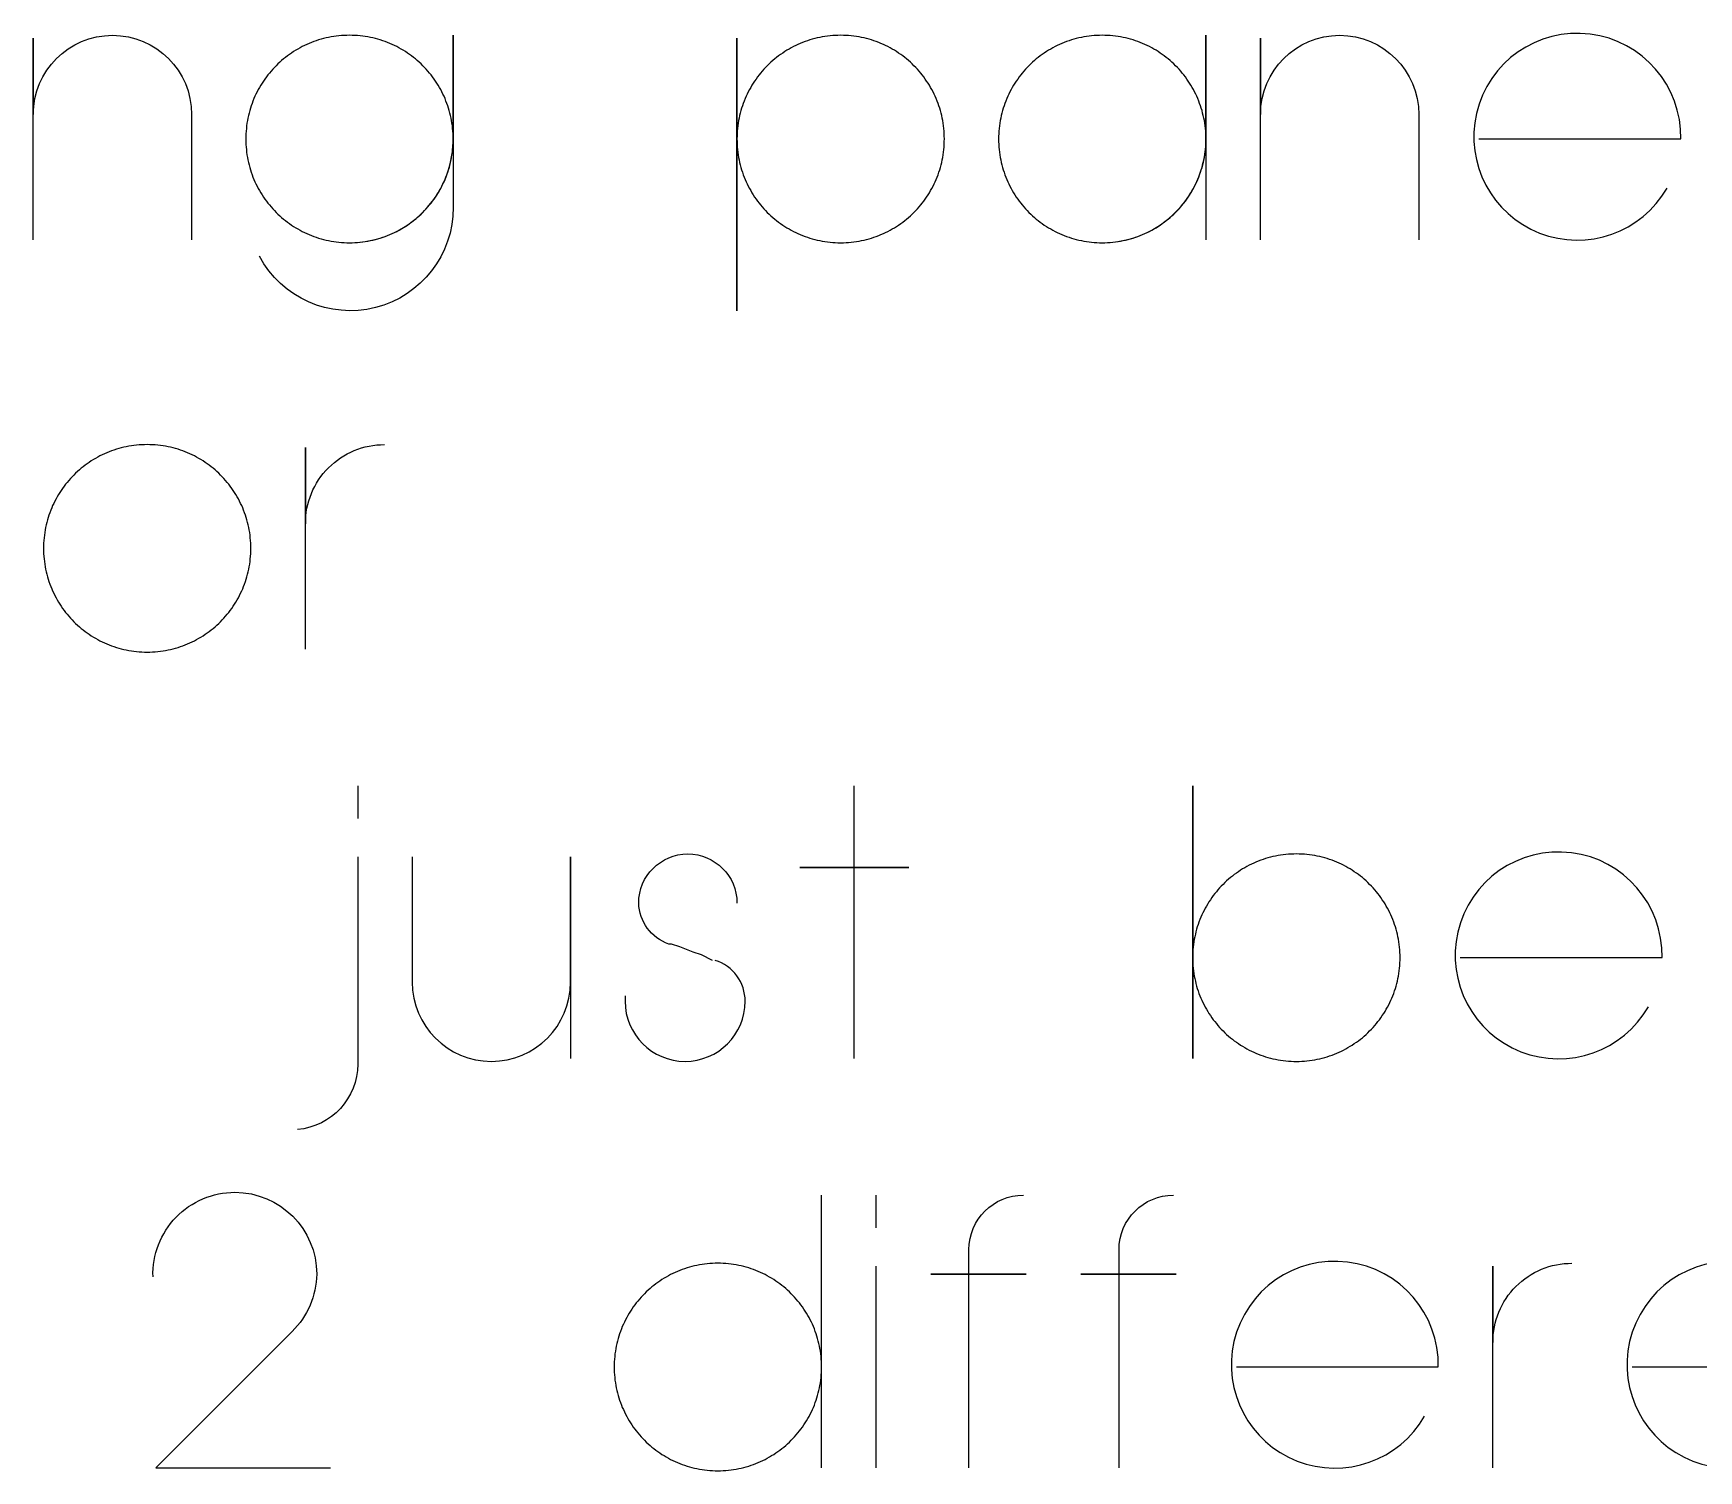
# Model space of a CAD drawing. Extents: x -841 to 7008, y -577 to 2808.
# Drawn here: x 2174.6 to 2479.7, y -493.8 to -230.4 of the extents above; entities that cross this region are included whole.
import ezdxf

# ---------------------------------------------------------------- set-up
doc = ezdxf.new("R2010")
doc.units = 0
doc.layers.add('T5_LOGOLAYER_2', color=18, linetype='CONTINUOUS')

msp = doc.modelspace()

# ---------------------------------------------------------------- linework, layer by layer
at = {"layer": 'T5_LOGOLAYER_2'}
for points in [[(2174.58, -268.28), (2174.58, -231.28), (2174.58, -245.28, -1), (2203.58, -245.28), (2203.58, -268.28)], [(2232.51, -268.78, 0.421631), (2251.51, -249.28), (2251.51, -230.78), (2251.51, -262.28, -0.782349), (2216.01, -271.28)], [(2370.44, -268.78, 0.421631), (2389.44, -249.28), (2389.44, -230.78), (2389.44, -268.28)], [(2399.44, -268.28), (2399.44, -231.28), (2399.44, -245.28, -1), (2428.44, -245.28), (2428.44, -268.28)], [(2439.44, -249.78), (2476.44, -249.78, 0.90232), (2439.01, -245.12, 0.862347), (2473.94, -258.78)], [(2224.44, -343.28), (2224.44, -306.28), (2224.44, -320.28, -0.416092), (2238.94, -305.78)], [(2234.01, -381.28), (2234.01, -419.28, -0.388428), (2223.01, -431.28)], [(2244.01, -381.28), (2244.01, -404.28, 1), (2273.01, -404.28), (2273.01, -381.28), (2273.01, -418.28)], [(2299.01, -400.28), (2297.01, -399.28), (2295.51, -398.78), (2293.01, -397.78), (2291.51, -397.28), (2291.01, -397.28, -0.313298), (2285.51, -389.78, -1), (2303.51, -389.78)], [(2436.01, -399.78), (2473.01, -399.78, 0.90232), (2435.58, -395.12, 0.862347), (2470.51, -408.78)], [(2283.01, -406.78), (2283.01, -407.78, 1), (2305.01, -407.78, 0.329104), (2299.51, -400.28)], [(2196.51, -458.28, -0.423868), (2211.51, -442.78, -0.413911), (2226.51, -457.78, -0.194637), (2222.01, -468.28), (2197.01, -493.28), (2229.01, -493.28)], [(2346.01, -493.28), (2346.01, -457.78), (2339.01, -457.78), (2356.51, -457.78), (2346.01, -457.78), (2346.01, -453.28, -0.413333), (2356.01, -443.28)], [(2373.51, -493.28), (2373.51, -457.78), (2366.51, -457.78), (2384.01, -457.78), (2373.51, -457.78), (2373.51, -453.28, -0.413333), (2383.51, -443.28)], [(2395.01, -474.78), (2432.01, -474.78, 0.90232), (2394.58, -470.12, 0.862347), (2429.51, -483.78)], [(2442.01, -493.28), (2442.01, -456.28), (2442.01, -470.28, -0.416092), (2456.51, -455.78)], [(2467.51, -474.78), (2504.51, -474.78, 0.90232), (2467.08, -470.12, 0.862347), (2502.01, -483.78)]]:
    msp.add_lwpolyline(points, format="xyb", dxfattribs=at)
for points in [[(2232.51, -268.78), (2233, -268.78), (2233.49, -268.76), (2233.97, -268.73), (2234.45, -268.69), (2234.93, -268.63), (2235.4, -268.57), (2235.87, -268.49), (2236.34, -268.4), (2236.8, -268.3), (2237.26, -268.19), (2237.71, -268.06), (2238.16, -267.93), (2238.6, -267.79), (2239.04, -267.63), (2239.48, -267.47), (2239.9, -267.29), (2240.33, -267.11), (2240.75, -266.91), (2241.16, -266.71), (2241.57, -266.49), (2241.97, -266.27), (2242.36, -266.03), (2242.75, -265.79), (2243.13, -265.54), (2243.51, -265.28), (2243.88, -265.01), (2244.24, -264.73), (2244.6, -264.45), (2244.94, -264.15), (2245.28, -263.85), (2245.62, -263.54), (2245.94, -263.22), (2246.26, -262.89), (2246.57, -262.56), (2246.88, -262.22), (2247.17, -261.87), (2247.46, -261.51), (2247.73, -261.15), (2248, -260.78), (2248.26, -260.41), (2248.52, -260.02), (2248.76, -259.64), (2248.99, -259.24), (2249.22, -258.84), (2249.43, -258.43), (2249.64, -258.02), (2249.83, -257.6), (2250.02, -257.18), (2250.19, -256.75), (2250.36, -256.32), (2250.51, -255.88), (2250.66, -255.43), (2250.79, -254.99), (2250.91, -254.53), (2251.02, -254.07), (2251.12, -253.61), (2251.21, -253.15), (2251.29, -252.68), (2251.36, -252.2), (2251.41, -251.73), (2251.45, -251.25), (2251.48, -250.76), (2251.5, -250.27), (2251.51, -249.78), (2251.5, -249.29), (2251.48, -248.81), (2251.45, -248.32), (2251.41, -247.84), (2251.36, -247.36), (2251.29, -246.89), (2251.21, -246.42), (2251.12, -245.95), (2251.02, -245.49), (2250.91, -245.04), (2250.79, -244.58), (2250.66, -244.13), (2250.51, -243.69), (2250.36, -243.25), (2250.19, -242.82), (2250.02, -242.39), (2249.83, -241.96), (2249.64, -241.55), (2249.43, -241.13), (2249.22, -240.73), (2248.99, -240.33), (2248.76, -239.93), (2248.52, -239.54), (2248.26, -239.16), (2248, -238.79), (2247.73, -238.42), (2247.46, -238.05), (2247.17, -237.7), (2246.88, -237.35), (2246.57, -237.01), (2246.26, -236.68), (2245.94, -236.35), (2245.62, -236.03), (2245.28, -235.72), (2244.94, -235.42), (2244.6, -235.12), (2244.24, -234.84), (2243.88, -234.56), (2243.51, -234.29), (2243.13, -234.03), (2242.75, -233.78), (2242.36, -233.53), (2241.97, -233.3), (2241.57, -233.08), (2241.16, -232.86), (2240.75, -232.66), (2240.33, -232.46), (2239.9, -232.28), (2239.48, -232.1), (2239.04, -231.94), (2238.6, -231.78), (2238.16, -231.64), (2237.71, -231.5), (2237.26, -231.38), (2236.8, -231.27), (2236.34, -231.17), (2235.87, -231.08), (2235.4, -231), (2234.93, -230.94), (2234.45, -230.88), (2233.97, -230.84), (2233.49, -230.81), (2233, -230.79), (2232.51, -230.78), (2232.02, -230.79), (2231.53, -230.81), (2231.05, -230.84), (2230.57, -230.88), (2230.09, -230.94), (2229.62, -231), (2229.15, -231.08), (2228.68, -231.17), (2228.22, -231.27), (2227.76, -231.38), (2227.31, -231.5), (2226.86, -231.64), (2226.42, -231.78), (2225.98, -231.94), (2225.54, -232.1), (2225.11, -232.28), (2224.69, -232.46), (2224.27, -232.66), (2223.86, -232.86), (2223.45, -233.08), (2223.05, -233.3), (2222.66, -233.53), (2222.27, -233.78), (2221.89, -234.03), (2221.51, -234.29), (2221.14, -234.56), (2220.78, -234.84), (2220.42, -235.12), (2220.08, -235.42), (2219.73, -235.72), (2219.4, -236.03), (2219.07, -236.35), (2218.76, -236.68), (2218.45, -237.01), (2218.14, -237.35), (2217.85, -237.7), (2217.56, -238.05), (2217.28, -238.42), (2217.01, -238.79), (2216.75, -239.16), (2216.5, -239.54), (2216.26, -239.93), (2216.03, -240.33), (2215.8, -240.73), (2215.59, -241.13), (2215.38, -241.55), (2215.19, -241.96), (2215, -242.39), (2214.83, -242.82), (2214.66, -243.25), (2214.51, -243.69), (2214.36, -244.13), (2214.23, -244.58), (2214.11, -245.04), (2214, -245.49), (2213.9, -245.95), (2213.81, -246.42), (2213.73, -246.89), (2213.66, -247.36), (2213.61, -247.84), (2213.56, -248.32), (2213.53, -248.81), (2213.52, -249.29), (2213.51, -249.78), (2213.52, -250.27), (2213.53, -250.76), (2213.56, -251.25), (2213.61, -251.73), (2213.66, -252.2), (2213.73, -252.68), (2213.81, -253.15), (2213.9, -253.61), (2214, -254.07), (2214.11, -254.53), (2214.23, -254.99), (2214.36, -255.43), (2214.51, -255.88), (2214.66, -256.32), (2214.83, -256.75), (2215, -257.18), (2215.19, -257.6), (2215.38, -258.02), (2215.59, -258.43), (2215.8, -258.84), (2216.03, -259.24), (2216.26, -259.64), (2216.5, -260.02), (2216.75, -260.41), (2217.01, -260.78), (2217.28, -261.15), (2217.56, -261.51), (2217.85, -261.87), (2218.14, -262.22), (2218.45, -262.56), (2218.76, -262.89), (2219.07, -263.22), (2219.4, -263.54), (2219.73, -263.85), (2220.08, -264.15), (2220.42, -264.45), (2220.78, -264.73), (2221.14, -265.01), (2221.51, -265.28), (2221.89, -265.54), (2222.27, -265.79), (2222.66, -266.03), (2223.05, -266.27), (2223.45, -266.49), (2223.86, -266.71), (2224.27, -266.91), (2224.69, -267.11), (2225.11, -267.29), (2225.54, -267.47), (2225.98, -267.63), (2226.42, -267.79), (2226.86, -267.93), (2227.31, -268.06), (2227.76, -268.19), (2228.22, -268.3), (2228.68, -268.4), (2229.15, -268.49), (2229.62, -268.57), (2230.09, -268.63), (2230.57, -268.69), (2231.05, -268.73), (2231.53, -268.76), (2232.02, -268.78)], [(2303.51, -268.28), (2303.51, -231.28), (2303.51, -249.78), (2303.52, -250.27), (2303.53, -250.76), (2303.56, -251.25), (2303.61, -251.73), (2303.66, -252.2), (2303.73, -252.68), (2303.81, -253.15), (2303.9, -253.61), (2304, -254.07), (2304.11, -254.53), (2304.23, -254.99), (2304.36, -255.43), (2304.51, -255.88), (2304.66, -256.32), (2304.83, -256.75), (2305, -257.18), (2305.19, -257.6), (2305.38, -258.02), (2305.59, -258.43), (2305.8, -258.84), (2306.03, -259.24), (2306.26, -259.64), (2306.5, -260.02), (2306.75, -260.41), (2307.01, -260.78), (2307.28, -261.15), (2307.56, -261.51), (2307.85, -261.87), (2308.14, -262.22), (2308.45, -262.56), (2308.76, -262.89), (2309.07, -263.22), (2309.4, -263.54), (2309.73, -263.85), (2310.08, -264.15), (2310.42, -264.45), (2310.78, -264.73), (2311.14, -265.01), (2311.51, -265.28), (2311.89, -265.54), (2312.27, -265.79), (2312.66, -266.03), (2313.05, -266.27), (2313.45, -266.49), (2313.86, -266.71), (2314.27, -266.91), (2314.69, -267.11), (2315.11, -267.29), (2315.54, -267.47), (2315.98, -267.63), (2316.42, -267.79), (2316.86, -267.93), (2317.31, -268.06), (2317.76, -268.19), (2318.22, -268.3), (2318.68, -268.4), (2319.15, -268.49), (2319.62, -268.57), (2320.09, -268.63), (2320.57, -268.69), (2321.05, -268.73), (2321.53, -268.76), (2322.02, -268.78), (2322.51, -268.78), (2323, -268.78), (2323.49, -268.76), (2323.97, -268.73), (2324.45, -268.69), (2324.93, -268.63), (2325.4, -268.57), (2325.87, -268.49), (2326.34, -268.4), (2326.8, -268.3), (2327.26, -268.19), (2327.71, -268.06), (2328.16, -267.93), (2328.6, -267.79), (2329.04, -267.63), (2329.48, -267.47), (2329.9, -267.29), (2330.33, -267.11), (2330.75, -266.91), (2331.16, -266.71), (2331.57, -266.49), (2331.97, -266.27), (2332.36, -266.03), (2332.75, -265.79), (2333.13, -265.54), (2333.51, -265.28), (2333.88, -265.01), (2334.24, -264.73), (2334.6, -264.45), (2334.94, -264.15), (2335.28, -263.85), (2335.62, -263.54), (2335.94, -263.22), (2336.26, -262.89), (2336.57, -262.56), (2336.88, -262.22), (2337.17, -261.87), (2337.46, -261.51), (2337.73, -261.15), (2338, -260.78), (2338.26, -260.41), (2338.52, -260.02), (2338.76, -259.64), (2338.99, -259.24), (2339.22, -258.84), (2339.43, -258.43), (2339.64, -258.02), (2339.83, -257.6), (2340.02, -257.18), (2340.19, -256.75), (2340.36, -256.32), (2340.51, -255.88), (2340.66, -255.43), (2340.79, -254.99), (2340.91, -254.53), (2341.02, -254.07), (2341.12, -253.61), (2341.21, -253.15), (2341.29, -252.68), (2341.36, -252.2), (2341.41, -251.73), (2341.45, -251.25), (2341.48, -250.76), (2341.5, -250.27), (2341.51, -249.78), (2341.5, -249.29), (2341.48, -248.81), (2341.45, -248.32), (2341.41, -247.84), (2341.36, -247.36), (2341.29, -246.89), (2341.21, -246.42), (2341.12, -245.95), (2341.02, -245.49), (2340.91, -245.04), (2340.79, -244.58), (2340.66, -244.13), (2340.51, -243.69), (2340.36, -243.25), (2340.19, -242.82), (2340.02, -242.39), (2339.83, -241.96), (2339.64, -241.55), (2339.43, -241.13), (2339.22, -240.73), (2338.99, -240.33), (2338.76, -239.93), (2338.52, -239.54), (2338.26, -239.16), (2338, -238.79), (2337.73, -238.42), (2337.46, -238.05), (2337.17, -237.7), (2336.88, -237.35), (2336.57, -237.01), (2336.26, -236.68), (2335.94, -236.35), (2335.62, -236.03), (2335.28, -235.72), (2334.94, -235.42), (2334.6, -235.12), (2334.24, -234.84), (2333.88, -234.56), (2333.51, -234.29), (2333.13, -234.03), (2332.75, -233.78), (2332.36, -233.53), (2331.97, -233.3), (2331.57, -233.08), (2331.16, -232.86), (2330.75, -232.66), (2330.33, -232.46), (2329.9, -232.28), (2329.48, -232.1), (2329.04, -231.94), (2328.6, -231.78), (2328.16, -231.64), (2327.71, -231.5), (2327.26, -231.38), (2326.8, -231.27), (2326.34, -231.17), (2325.87, -231.08), (2325.4, -231), (2324.93, -230.94), (2324.45, -230.88), (2323.97, -230.84), (2323.49, -230.81), (2323, -230.79), (2322.51, -230.78), (2322.02, -230.79), (2321.53, -230.81), (2321.05, -230.84), (2320.57, -230.88), (2320.09, -230.94), (2319.62, -231), (2319.15, -231.08), (2318.68, -231.17), (2318.22, -231.27), (2317.76, -231.38), (2317.31, -231.5), (2316.86, -231.64), (2316.42, -231.78), (2315.98, -231.94), (2315.54, -232.1), (2315.11, -232.28), (2314.69, -232.46), (2314.27, -232.66), (2313.86, -232.86), (2313.45, -233.08), (2313.05, -233.3), (2312.66, -233.53), (2312.27, -233.78), (2311.89, -234.03), (2311.51, -234.29), (2311.14, -234.56), (2310.78, -234.84), (2310.42, -235.12), (2310.08, -235.42), (2309.73, -235.72), (2309.4, -236.03), (2309.07, -236.35), (2308.76, -236.68), (2308.45, -237.01), (2308.14, -237.35), (2307.85, -237.7), (2307.56, -238.05), (2307.28, -238.42), (2307.01, -238.79), (2306.75, -239.16), (2306.5, -239.54), (2306.26, -239.93), (2306.03, -240.33), (2305.8, -240.73), (2305.59, -241.13), (2305.38, -241.55), (2305.19, -241.96), (2305, -242.39), (2304.83, -242.82), (2304.66, -243.25), (2304.51, -243.69), (2304.36, -244.13), (2304.23, -244.58), (2304.11, -245.04), (2304, -245.49), (2303.9, -245.95), (2303.81, -246.42), (2303.73, -246.89), (2303.66, -247.36), (2303.61, -247.84), (2303.56, -248.32), (2303.53, -248.81), (2303.52, -249.29), (2303.51, -249.78), (2303.51, -281.28)], [(2370.44, -268.78), (2370.93, -268.78), (2371.42, -268.76), (2371.9, -268.73), (2372.39, -268.69), (2372.86, -268.63), (2373.34, -268.57), (2373.81, -268.49), (2374.27, -268.4), (2374.73, -268.3), (2375.19, -268.19), (2375.64, -268.06), (2376.09, -267.93), (2376.54, -267.79), (2376.98, -267.63), (2377.41, -267.47), (2377.84, -267.29), (2378.26, -267.11), (2378.68, -266.91), (2379.09, -266.71), (2379.5, -266.49), (2379.9, -266.27), (2380.29, -266.03), (2380.68, -265.79), (2381.07, -265.54), (2381.44, -265.28), (2381.81, -265.01), (2382.17, -264.73), (2382.53, -264.45), (2382.88, -264.15), (2383.22, -263.85), (2383.55, -263.54), (2383.88, -263.22), (2384.2, -262.89), (2384.51, -262.56), (2384.81, -262.22), (2385.1, -261.87), (2385.39, -261.51), (2385.67, -261.15), (2385.94, -260.78), (2386.2, -260.41), (2386.45, -260.02), (2386.69, -259.64), (2386.93, -259.24), (2387.15, -258.84), (2387.36, -258.43), (2387.57, -258.02), (2387.76, -257.6), (2387.95, -257.18), (2388.12, -256.75), (2388.29, -256.32), (2388.44, -255.88), (2388.59, -255.43), (2388.72, -254.99), (2388.84, -254.53), (2388.96, -254.07), (2389.06, -253.61), (2389.15, -253.15), (2389.22, -252.68), (2389.29, -252.2), (2389.34, -251.73), (2389.39, -251.25), (2389.42, -250.76), (2389.44, -250.27), (2389.44, -249.78), (2389.44, -249.29), (2389.42, -248.81), (2389.39, -248.32), (2389.34, -247.84), (2389.29, -247.36), (2389.22, -246.89), (2389.15, -246.42), (2389.06, -245.95), (2388.96, -245.49), (2388.84, -245.04), (2388.72, -244.58), (2388.59, -244.13), (2388.44, -243.69), (2388.29, -243.25), (2388.12, -242.82), (2387.95, -242.39), (2387.76, -241.96), (2387.57, -241.55), (2387.36, -241.13), (2387.15, -240.73), (2386.93, -240.33), (2386.69, -239.93), (2386.45, -239.54), (2386.2, -239.16), (2385.94, -238.79), (2385.67, -238.42), (2385.39, -238.05), (2385.1, -237.7), (2384.81, -237.35), (2384.51, -237.01), (2384.2, -236.68), (2383.88, -236.35), (2383.55, -236.03), (2383.22, -235.72), (2382.88, -235.42), (2382.53, -235.12), (2382.17, -234.84), (2381.81, -234.56), (2381.44, -234.29), (2381.07, -234.03), (2380.68, -233.78), (2380.29, -233.53), (2379.9, -233.3), (2379.5, -233.08), (2379.09, -232.86), (2378.68, -232.66), (2378.26, -232.46), (2377.84, -232.28), (2377.41, -232.1), (2376.98, -231.94), (2376.54, -231.78), (2376.09, -231.64), (2375.64, -231.5), (2375.19, -231.38), (2374.73, -231.27), (2374.27, -231.17), (2373.81, -231.08), (2373.34, -231), (2372.86, -230.94), (2372.39, -230.88), (2371.9, -230.84), (2371.42, -230.81), (2370.93, -230.79), (2370.44, -230.78), (2369.95, -230.79), (2369.46, -230.81), (2368.98, -230.84), (2368.5, -230.88), (2368.02, -230.94), (2367.55, -231), (2367.08, -231.08), (2366.61, -231.17), (2366.15, -231.27), (2365.69, -231.38), (2365.24, -231.5), (2364.79, -231.64), (2364.35, -231.78), (2363.91, -231.94), (2363.48, -232.1), (2363.05, -232.28), (2362.62, -232.46), (2362.21, -232.66), (2361.79, -232.86), (2361.39, -233.08), (2360.99, -233.3), (2360.59, -233.53), (2360.2, -233.78), (2359.82, -234.03), (2359.44, -234.29), (2359.07, -234.56), (2358.71, -234.84), (2358.36, -235.12), (2358.01, -235.42), (2357.67, -235.72), (2357.33, -236.03), (2357.01, -236.35), (2356.69, -236.68), (2356.38, -237.01), (2356.08, -237.35), (2355.78, -237.7), (2355.5, -238.05), (2355.22, -238.42), (2354.95, -238.79), (2354.69, -239.16), (2354.44, -239.54), (2354.19, -239.93), (2353.96, -240.33), (2353.74, -240.73), (2353.52, -241.13), (2353.32, -241.55), (2353.12, -241.96), (2352.94, -242.39), (2352.76, -242.82), (2352.6, -243.25), (2352.44, -243.69), (2352.3, -244.13), (2352.16, -244.58), (2352.04, -245.04), (2351.93, -245.49), (2351.83, -245.95), (2351.74, -246.42), (2351.66, -246.89), (2351.6, -247.36), (2351.54, -247.84), (2351.5, -248.32), (2351.47, -248.81), (2351.45, -249.29), (2351.44, -249.78), (2351.45, -250.27), (2351.47, -250.76), (2351.5, -251.25), (2351.54, -251.73), (2351.6, -252.2), (2351.66, -252.68), (2351.74, -253.15), (2351.83, -253.61), (2351.93, -254.07), (2352.04, -254.53), (2352.16, -254.99), (2352.3, -255.43), (2352.44, -255.88), (2352.6, -256.32), (2352.76, -256.75), (2352.94, -257.18), (2353.12, -257.6), (2353.32, -258.02), (2353.52, -258.43), (2353.74, -258.84), (2353.96, -259.24), (2354.19, -259.64), (2354.44, -260.02), (2354.69, -260.41), (2354.95, -260.78), (2355.22, -261.15), (2355.5, -261.51), (2355.78, -261.87), (2356.08, -262.22), (2356.38, -262.56), (2356.69, -262.89), (2357.01, -263.22), (2357.33, -263.54), (2357.67, -263.85), (2358.01, -264.15), (2358.36, -264.45), (2358.71, -264.73), (2359.07, -265.01), (2359.44, -265.28), (2359.82, -265.54), (2360.2, -265.79), (2360.59, -266.03), (2360.99, -266.27), (2361.39, -266.49), (2361.79, -266.71), (2362.21, -266.91), (2362.62, -267.11), (2363.05, -267.29), (2363.48, -267.47), (2363.91, -267.63), (2364.35, -267.79), (2364.79, -267.93), (2365.24, -268.06), (2365.69, -268.19), (2366.15, -268.3), (2366.61, -268.4), (2367.08, -268.49), (2367.55, -268.57), (2368.02, -268.63), (2368.5, -268.69), (2368.98, -268.73), (2369.46, -268.76), (2369.95, -268.78)], [(2195.44, -343.78), (2195.93, -343.78), (2196.42, -343.76), (2196.9, -343.73), (2197.39, -343.69), (2197.86, -343.63), (2198.34, -343.57), (2198.81, -343.49), (2199.27, -343.4), (2199.73, -343.3), (2200.19, -343.19), (2200.64, -343.06), (2201.09, -342.93), (2201.54, -342.79), (2201.98, -342.63), (2202.41, -342.47), (2202.84, -342.29), (2203.26, -342.11), (2203.68, -341.91), (2204.09, -341.71), (2204.5, -341.49), (2204.9, -341.27), (2205.29, -341.03), (2205.68, -340.79), (2206.07, -340.54), (2206.44, -340.28), (2206.81, -340.01), (2207.17, -339.73), (2207.53, -339.45), (2207.88, -339.15), (2208.22, -338.85), (2208.55, -338.54), (2208.88, -338.22), (2209.2, -337.89), (2209.51, -337.56), (2209.81, -337.22), (2210.1, -336.87), (2210.39, -336.51), (2210.67, -336.15), (2210.94, -335.78), (2211.2, -335.41), (2211.45, -335.02), (2211.69, -334.64), (2211.93, -334.24), (2212.15, -333.84), (2212.36, -333.43), (2212.57, -333.02), (2212.76, -332.6), (2212.95, -332.18), (2213.12, -331.75), (2213.29, -331.32), (2213.44, -330.88), (2213.59, -330.43), (2213.72, -329.99), (2213.84, -329.53), (2213.96, -329.07), (2214.06, -328.61), (2214.15, -328.15), (2214.22, -327.68), (2214.29, -327.2), (2214.34, -326.73), (2214.39, -326.25), (2214.42, -325.76), (2214.44, -325.27), (2214.44, -324.78), (2214.44, -324.29), (2214.42, -323.81), (2214.39, -323.32), (2214.34, -322.84), (2214.29, -322.36), (2214.22, -321.89), (2214.15, -321.42), (2214.06, -320.95), (2213.96, -320.49), (2213.84, -320.04), (2213.72, -319.58), (2213.59, -319.13), (2213.44, -318.69), (2213.29, -318.25), (2213.12, -317.82), (2212.95, -317.39), (2212.76, -316.96), (2212.57, -316.55), (2212.36, -316.13), (2212.15, -315.73), (2211.93, -315.33), (2211.69, -314.93), (2211.45, -314.54), (2211.2, -314.16), (2210.94, -313.79), (2210.67, -313.42), (2210.39, -313.05), (2210.1, -312.7), (2209.81, -312.35), (2209.51, -312.01), (2209.2, -311.68), (2208.88, -311.35), (2208.55, -311.03), (2208.22, -310.72), (2207.88, -310.42), (2207.53, -310.12), (2207.17, -309.84), (2206.81, -309.56), (2206.44, -309.29), (2206.07, -309.03), (2205.68, -308.78), (2205.29, -308.53), (2204.9, -308.3), (2204.5, -308.08), (2204.09, -307.86), (2203.68, -307.66), (2203.26, -307.46), (2202.84, -307.28), (2202.41, -307.1), (2201.98, -306.94), (2201.54, -306.78), (2201.09, -306.64), (2200.64, -306.5), (2200.19, -306.38), (2199.73, -306.27), (2199.27, -306.17), (2198.81, -306.08), (2198.34, -306), (2197.86, -305.94), (2197.39, -305.88), (2196.9, -305.84), (2196.42, -305.81), (2195.93, -305.79), (2195.44, -305.78), (2194.95, -305.79), (2194.46, -305.81), (2193.98, -305.84), (2193.5, -305.88), (2193.02, -305.94), (2192.55, -306), (2192.08, -306.08), (2191.61, -306.17), (2191.15, -306.27), (2190.69, -306.38), (2190.24, -306.5), (2189.79, -306.64), (2189.35, -306.78), (2188.91, -306.94), (2188.48, -307.1), (2188.05, -307.28), (2187.62, -307.46), (2187.21, -307.66), (2186.79, -307.86), (2186.39, -308.08), (2185.99, -308.3), (2185.59, -308.53), (2185.2, -308.78), (2184.82, -309.03), (2184.44, -309.29), (2184.07, -309.56), (2183.71, -309.84), (2183.36, -310.12), (2183.01, -310.42), (2182.67, -310.72), (2182.33, -311.03), (2182.01, -311.35), (2181.69, -311.68), (2181.38, -312.01), (2181.08, -312.35), (2180.78, -312.7), (2180.5, -313.05), (2180.22, -313.42), (2179.95, -313.79), (2179.69, -314.16), (2179.44, -314.54), (2179.19, -314.93), (2178.96, -315.33), (2178.74, -315.73), (2178.52, -316.13), (2178.32, -316.55), (2178.12, -316.96), (2177.94, -317.39), (2177.76, -317.82), (2177.6, -318.25), (2177.44, -318.69), (2177.3, -319.13), (2177.16, -319.58), (2177.04, -320.04), (2176.93, -320.49), (2176.83, -320.95), (2176.74, -321.42), (2176.66, -321.89), (2176.6, -322.36), (2176.54, -322.84), (2176.5, -323.32), (2176.47, -323.81), (2176.45, -324.29), (2176.44, -324.78), (2176.45, -325.27), (2176.47, -325.76), (2176.5, -326.25), (2176.54, -326.73), (2176.6, -327.2), (2176.66, -327.68), (2176.74, -328.15), (2176.83, -328.61), (2176.93, -329.07), (2177.04, -329.53), (2177.16, -329.99), (2177.3, -330.43), (2177.44, -330.88), (2177.6, -331.32), (2177.76, -331.75), (2177.94, -332.18), (2178.12, -332.6), (2178.32, -333.02), (2178.52, -333.43), (2178.74, -333.84), (2178.96, -334.24), (2179.19, -334.64), (2179.44, -335.02), (2179.69, -335.41), (2179.95, -335.78), (2180.22, -336.15), (2180.5, -336.51), (2180.78, -336.87), (2181.08, -337.22), (2181.38, -337.56), (2181.69, -337.89), (2182.01, -338.22), (2182.33, -338.54), (2182.67, -338.85), (2183.01, -339.15), (2183.36, -339.45), (2183.71, -339.73), (2184.07, -340.01), (2184.44, -340.28), (2184.82, -340.54), (2185.2, -340.79), (2185.59, -341.03), (2185.99, -341.27), (2186.39, -341.49), (2186.79, -341.71), (2187.21, -341.91), (2187.62, -342.11), (2188.05, -342.29), (2188.48, -342.47), (2188.91, -342.63), (2189.35, -342.79), (2189.79, -342.93), (2190.24, -343.06), (2190.69, -343.19), (2191.15, -343.3), (2191.61, -343.4), (2192.08, -343.49), (2192.55, -343.57), (2193.02, -343.63), (2193.5, -343.69), (2193.98, -343.73), (2194.46, -343.76), (2194.95, -343.78)], [(2387.01, -418.28), (2387.01, -368.28), (2387.01, -399.78), (2387.02, -400.27), (2387.03, -400.76), (2387.06, -401.25), (2387.11, -401.73), (2387.16, -402.2), (2387.23, -402.68), (2387.31, -403.15), (2387.4, -403.61), (2387.5, -404.07), (2387.61, -404.53), (2387.73, -404.99), (2387.86, -405.43), (2388.01, -405.88), (2388.16, -406.32), (2388.33, -406.75), (2388.5, -407.18), (2388.69, -407.6), (2388.88, -408.02), (2389.09, -408.43), (2389.3, -408.84), (2389.53, -409.24), (2389.76, -409.64), (2390, -410.02), (2390.25, -410.41), (2390.51, -410.78), (2390.78, -411.15), (2391.06, -411.51), (2391.35, -411.87), (2391.64, -412.22), (2391.95, -412.56), (2392.26, -412.89), (2392.57, -413.22), (2392.9, -413.54), (2393.23, -413.85), (2393.58, -414.15), (2393.92, -414.45), (2394.28, -414.73), (2394.64, -415.01), (2395.01, -415.28), (2395.39, -415.54), (2395.77, -415.79), (2396.16, -416.03), (2396.55, -416.27), (2396.95, -416.49), (2397.36, -416.71), (2397.77, -416.91), (2398.19, -417.11), (2398.61, -417.29), (2399.04, -417.47), (2399.48, -417.63), (2399.92, -417.79), (2400.36, -417.93), (2400.81, -418.06), (2401.26, -418.19), (2401.72, -418.3), (2402.18, -418.4), (2402.65, -418.49), (2403.12, -418.57), (2403.59, -418.63), (2404.07, -418.69), (2404.55, -418.73), (2405.03, -418.76), (2405.52, -418.78), (2406.01, -418.78), (2406.5, -418.78), (2406.99, -418.76), (2407.47, -418.73), (2407.95, -418.69), (2408.43, -418.63), (2408.9, -418.57), (2409.37, -418.49), (2409.84, -418.4), (2410.3, -418.3), (2410.76, -418.19), (2411.21, -418.06), (2411.66, -417.93), (2412.1, -417.79), (2412.54, -417.63), (2412.98, -417.47), (2413.4, -417.29), (2413.83, -417.11), (2414.25, -416.91), (2414.66, -416.71), (2415.07, -416.49), (2415.47, -416.27), (2415.86, -416.03), (2416.25, -415.79), (2416.63, -415.54), (2417.01, -415.28), (2417.38, -415.01), (2417.74, -414.73), (2418.1, -414.45), (2418.44, -414.15), (2418.78, -413.85), (2419.12, -413.54), (2419.44, -413.22), (2419.76, -412.89), (2420.07, -412.56), (2420.38, -412.22), (2420.67, -411.87), (2420.96, -411.51), (2421.23, -411.15), (2421.5, -410.78), (2421.76, -410.41), (2422.02, -410.02), (2422.26, -409.64), (2422.49, -409.24), (2422.72, -408.84), (2422.93, -408.43), (2423.14, -408.02), (2423.33, -407.6), (2423.52, -407.18), (2423.69, -406.75), (2423.86, -406.32), (2424.01, -405.88), (2424.16, -405.43), (2424.29, -404.99), (2424.41, -404.53), (2424.52, -404.07), (2424.62, -403.61), (2424.71, -403.15), (2424.79, -402.68), (2424.86, -402.2), (2424.91, -401.73), (2424.95, -401.25), (2424.98, -400.76), (2425, -400.27), (2425.01, -399.78), (2425, -399.29), (2424.98, -398.81), (2424.95, -398.32), (2424.91, -397.84), (2424.86, -397.36), (2424.79, -396.89), (2424.71, -396.42), (2424.62, -395.95), (2424.52, -395.49), (2424.41, -395.04), (2424.29, -394.58), (2424.16, -394.13), (2424.01, -393.69), (2423.86, -393.25), (2423.69, -392.82), (2423.52, -392.39), (2423.33, -391.96), (2423.14, -391.55), (2422.93, -391.13), (2422.72, -390.73), (2422.49, -390.33), (2422.26, -389.93), (2422.02, -389.54), (2421.76, -389.16), (2421.5, -388.79), (2421.23, -388.42), (2420.96, -388.05), (2420.67, -387.7), (2420.38, -387.35), (2420.07, -387.01), (2419.76, -386.68), (2419.44, -386.35), (2419.12, -386.03), (2418.78, -385.72), (2418.44, -385.42), (2418.1, -385.12), (2417.74, -384.84), (2417.38, -384.56), (2417.01, -384.29), (2416.63, -384.03), (2416.25, -383.78), (2415.86, -383.53), (2415.47, -383.3), (2415.07, -383.08), (2414.66, -382.86), (2414.25, -382.66), (2413.83, -382.46), (2413.4, -382.28), (2412.98, -382.1), (2412.54, -381.94), (2412.1, -381.78), (2411.66, -381.64), (2411.21, -381.5), (2410.76, -381.38), (2410.3, -381.27), (2409.84, -381.17), (2409.37, -381.08), (2408.9, -381), (2408.43, -380.94), (2407.95, -380.88), (2407.47, -380.84), (2406.99, -380.81), (2406.5, -380.79), (2406.01, -380.78), (2405.52, -380.79), (2405.03, -380.81), (2404.55, -380.84), (2404.07, -380.88), (2403.59, -380.94), (2403.12, -381), (2402.65, -381.08), (2402.18, -381.17), (2401.72, -381.27), (2401.26, -381.38), (2400.81, -381.5), (2400.36, -381.64), (2399.92, -381.78), (2399.48, -381.94), (2399.04, -382.1), (2398.61, -382.28), (2398.19, -382.46), (2397.77, -382.66), (2397.36, -382.86), (2396.95, -383.08), (2396.55, -383.3), (2396.16, -383.53), (2395.77, -383.78), (2395.39, -384.03), (2395.01, -384.29), (2394.64, -384.56), (2394.28, -384.84), (2393.92, -385.12), (2393.58, -385.42), (2393.23, -385.72), (2392.9, -386.03), (2392.57, -386.35), (2392.26, -386.68), (2391.95, -387.01), (2391.64, -387.35), (2391.35, -387.7), (2391.06, -388.05), (2390.78, -388.42), (2390.51, -388.79), (2390.25, -389.16), (2390, -389.54), (2389.76, -389.93), (2389.53, -390.33), (2389.3, -390.73), (2389.09, -391.13), (2388.88, -391.55), (2388.69, -391.96), (2388.5, -392.39), (2388.33, -392.82), (2388.16, -393.25), (2388.01, -393.69), (2387.86, -394.13), (2387.73, -394.58), (2387.61, -395.04), (2387.5, -395.49), (2387.4, -395.95), (2387.31, -396.42), (2387.23, -396.89), (2387.16, -397.36), (2387.11, -397.84), (2387.06, -398.32), (2387.03, -398.81), (2387.02, -399.29), (2387.01, -399.78)]]:
    msp.add_lwpolyline(points, close=True, dxfattribs=at)
for points in [[(2234.01, -368.28), (2234.01, -374.28)], [(2325.01, -418.28), (2325.01, -383.28), (2315.01, -383.28), (2335.01, -383.28), (2325.01, -383.28), (2325.01, -368.28)], [(2319.01, -493.28), (2319.01, -474.78), (2319, -474.29), (2318.98, -473.81), (2318.95, -473.32), (2318.91, -472.84), (2318.86, -472.36), (2318.79, -471.89), (2318.71, -471.42), (2318.62, -470.95), (2318.52, -470.49), (2318.41, -470.04), (2318.29, -469.58), (2318.16, -469.13), (2318.01, -468.69), (2317.86, -468.25), (2317.69, -467.82), (2317.52, -467.39), (2317.33, -466.96), (2317.14, -466.55), (2316.93, -466.13), (2316.72, -465.73), (2316.49, -465.33), (2316.26, -464.93), (2316.02, -464.54), (2315.76, -464.16), (2315.5, -463.79), (2315.23, -463.42), (2314.96, -463.05), (2314.67, -462.7), (2314.38, -462.35), (2314.07, -462.01), (2313.76, -461.68), (2313.44, -461.35), (2313.12, -461.03), (2312.78, -460.72), (2312.44, -460.42), (2312.1, -460.12), (2311.74, -459.84), (2311.38, -459.56), (2311.01, -459.29), (2310.63, -459.03), (2310.25, -458.78), (2309.86, -458.53), (2309.47, -458.3), (2309.07, -458.08), (2308.66, -457.86), (2308.25, -457.66), (2307.83, -457.46), (2307.4, -457.28), (2306.98, -457.1), (2306.54, -456.94), (2306.1, -456.78), (2305.66, -456.64), (2305.21, -456.5), (2304.76, -456.38), (2304.3, -456.27), (2303.84, -456.17), (2303.37, -456.08), (2302.9, -456), (2302.43, -455.94), (2301.95, -455.88), (2301.47, -455.84), (2300.99, -455.81), (2300.5, -455.79), (2300.01, -455.78), (2299.52, -455.79), (2299.03, -455.81), (2298.55, -455.84), (2298.07, -455.88), (2297.59, -455.94), (2297.12, -456), (2296.65, -456.08), (2296.18, -456.17), (2295.72, -456.27), (2295.26, -456.38), (2294.81, -456.5), (2294.36, -456.64), (2293.92, -456.78), (2293.48, -456.94), (2293.04, -457.1), (2292.61, -457.28), (2292.19, -457.46), (2291.77, -457.66), (2291.36, -457.86), (2290.95, -458.08), (2290.55, -458.3), (2290.16, -458.53), (2289.77, -458.78), (2289.39, -459.03), (2289.01, -459.29), (2288.64, -459.56), (2288.28, -459.84), (2287.92, -460.12), (2287.58, -460.42), (2287.23, -460.72), (2286.9, -461.03), (2286.57, -461.35), (2286.26, -461.68), (2285.95, -462.01), (2285.64, -462.35), (2285.35, -462.7), (2285.06, -463.05), (2284.78, -463.42), (2284.51, -463.79), (2284.25, -464.16), (2284, -464.54), (2283.76, -464.93), (2283.53, -465.33), (2283.3, -465.73), (2283.09, -466.13), (2282.88, -466.55), (2282.69, -466.96), (2282.5, -467.39), (2282.33, -467.82), (2282.16, -468.25), (2282.01, -468.69), (2281.86, -469.13), (2281.73, -469.58), (2281.61, -470.04), (2281.5, -470.49), (2281.4, -470.95), (2281.31, -471.42), (2281.23, -471.89), (2281.16, -472.36), (2281.11, -472.84), (2281.06, -473.32), (2281.03, -473.81), (2281.02, -474.29), (2281.01, -474.78), (2281.02, -475.27), (2281.03, -475.76), (2281.06, -476.25), (2281.11, -476.73), (2281.16, -477.2), (2281.23, -477.68), (2281.31, -478.15), (2281.4, -478.61), (2281.5, -479.07), (2281.61, -479.53), (2281.73, -479.99), (2281.86, -480.43), (2282.01, -480.88), (2282.16, -481.32), (2282.33, -481.75), (2282.5, -482.18), (2282.69, -482.6), (2282.88, -483.02), (2283.09, -483.43), (2283.3, -483.84), (2283.53, -484.24), (2283.76, -484.64), (2284, -485.02), (2284.25, -485.41), (2284.51, -485.78), (2284.78, -486.15), (2285.06, -486.51), (2285.35, -486.87), (2285.64, -487.22), (2285.95, -487.56), (2286.26, -487.89), (2286.57, -488.22), (2286.9, -488.54), (2287.23, -488.85), (2287.58, -489.15), (2287.92, -489.45), (2288.28, -489.73), (2288.64, -490.01), (2289.01, -490.28), (2289.39, -490.54), (2289.77, -490.79), (2290.16, -491.03), (2290.55, -491.27), (2290.95, -491.49), (2291.36, -491.71), (2291.77, -491.91), (2292.19, -492.11), (2292.61, -492.29), (2293.04, -492.47), (2293.48, -492.63), (2293.92, -492.79), (2294.36, -492.93), (2294.81, -493.06), (2295.26, -493.19), (2295.72, -493.3), (2296.18, -493.4), (2296.65, -493.49), (2297.12, -493.57), (2297.59, -493.63), (2298.07, -493.69), (2298.55, -493.73), (2299.03, -493.76), (2299.52, -493.78), (2300.01, -493.78), (2300.5, -493.78), (2300.99, -493.76), (2301.47, -493.73), (2301.95, -493.69), (2302.43, -493.63), (2302.9, -493.57), (2303.37, -493.49), (2303.84, -493.4), (2304.3, -493.3), (2304.76, -493.19), (2305.21, -493.06), (2305.66, -492.93), (2306.1, -492.79), (2306.54, -492.63), (2306.98, -492.47), (2307.4, -492.29), (2307.83, -492.11), (2308.25, -491.91), (2308.66, -491.71), (2309.07, -491.49), (2309.47, -491.27), (2309.86, -491.03), (2310.25, -490.79), (2310.63, -490.54), (2311.01, -490.28), (2311.38, -490.01), (2311.74, -489.73), (2312.1, -489.45), (2312.44, -489.15), (2312.78, -488.85), (2313.12, -488.54), (2313.44, -488.22), (2313.76, -487.89), (2314.07, -487.56), (2314.38, -487.22), (2314.67, -486.87), (2314.96, -486.51), (2315.23, -486.15), (2315.5, -485.78), (2315.76, -485.41), (2316.02, -485.02), (2316.26, -484.64), (2316.49, -484.24), (2316.72, -483.84), (2316.93, -483.43), (2317.14, -483.02), (2317.33, -482.6), (2317.52, -482.18), (2317.69, -481.75), (2317.86, -481.32), (2318.01, -480.88), (2318.16, -480.43), (2318.29, -479.99), (2318.41, -479.53), (2318.52, -479.07), (2318.62, -478.61), (2318.71, -478.15), (2318.79, -477.68), (2318.86, -477.2), (2318.91, -476.73), (2318.95, -476.25), (2318.98, -475.76), (2319, -475.27), (2319.01, -474.78), (2319.01, -443.28)], [(2329.01, -449.28), (2329.01, -443.28)], [(2329.01, -493.28), (2329.01, -456.28)]]:
    msp.add_lwpolyline(points, dxfattribs=at)

doc.saveas('drawing.dxf')
